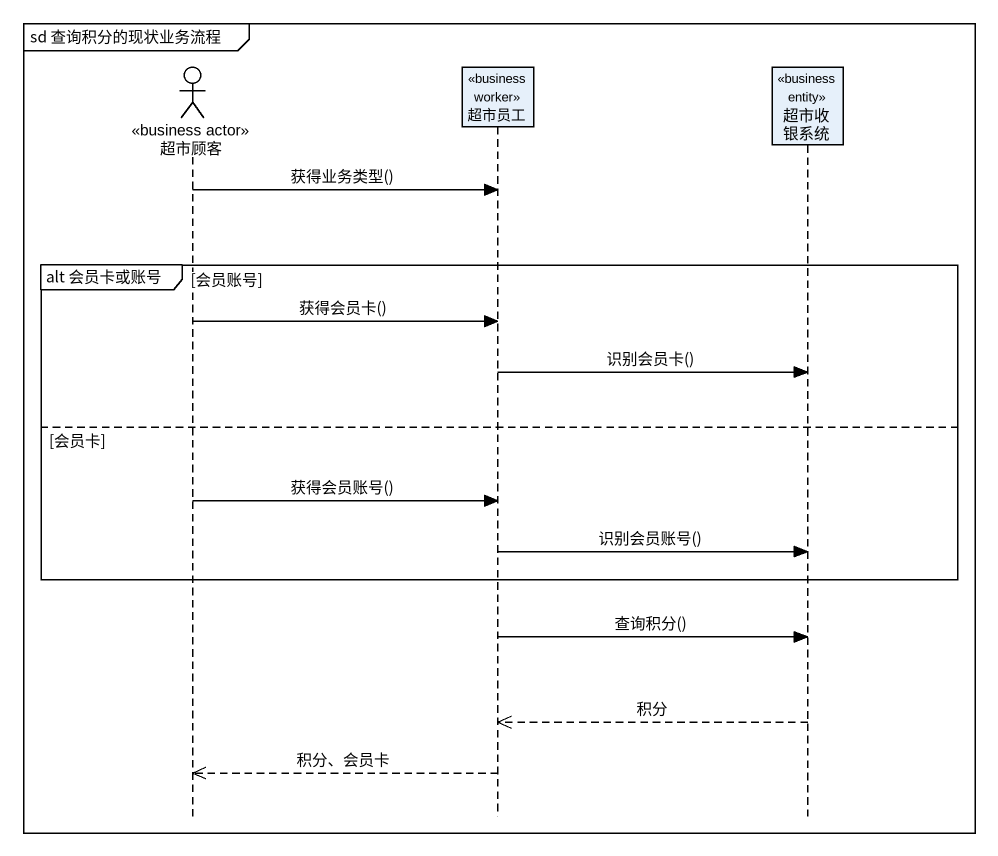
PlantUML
@startuml
mainframe sd 查询积分的现状业务流程
hide footbox
actor 超市顾客 <<business actor>>
participant 超市员工 <<business worker>>
participant 超市收银系统 <<business entity>>

超市顾客 -> 超市员工 : 获得业务类型()
group alt 会员卡或账号 [会员账号]
  超市顾客 -> 超市员工 : 获得会员卡()
  超市员工 -> 超市收银系统 : 识别会员卡()
else 会员卡
  超市顾客 -> 超市员工 : 获得会员账号()
  超市员工 -> 超市收银系统 : 识别会员账号()
end
超市员工 -> 超市收银系统 : 查询积分()
超市收银系统 -->> 超市员工 : 积分
超市员工 -->> 超市顾客 : 积分、会员卡
@enduml
